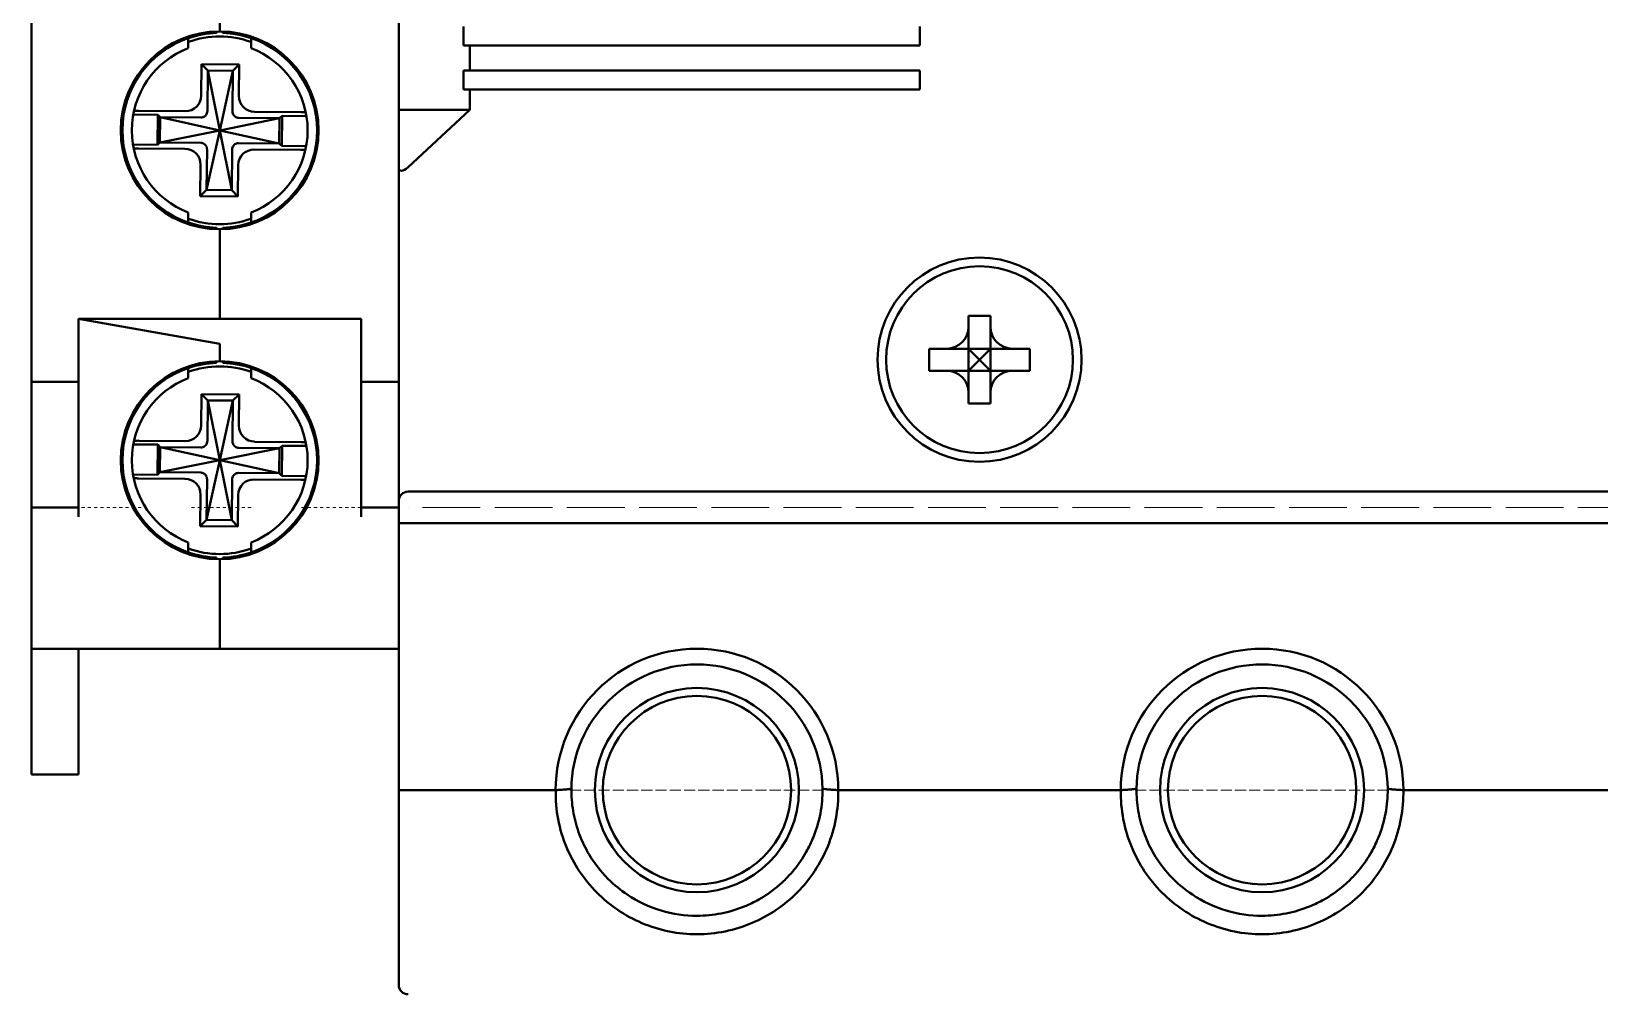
# Model space of a CAD drawing. Header units: inches. Extents: x 6934 to 18973, y 4254 to 7629.
# Drawn here: x 15725.29 to 15775.24, y 5394.48 to 5424.98 of the extents above; entities that cross this region are included whole.
import ezdxf

# ---------------------------------------------------------------- set-up
doc = ezdxf.new("R2010")
doc.units = ezdxf.units.IN
doc.header["$MEASUREMENT"] = 0
doc.linetypes.add('POWER SUPPLY CASE INLINER1$0$DASHED', pattern=[0.2067, 0.1654, -0.0413])
doc.layers.add('POWER SUPPLY CASE INLINER1$0$가려진 것(ISO)', color=2, linetype='POWER SUPPLY CASE INLINER1$0$DASHED', lineweight=18, true_color=0xffff00)
doc.layers.add('POWER SUPPLY CASE INLINER1$0$가시적인 것(ISO)', color=3, linetype='Continuous', lineweight=40, true_color=0x00ff00)

# ---------------------------------------------------------------- blocks, each defined once
blk = doc.blocks.new('POWER SUPPLY CASE INLINER1')
at = {"layer": 'POWER SUPPLY CASE INLINER1$0$가려진 것(ISO)', "ltscale": 0.476074}
for p, q in [((3920.387, 1155.832), (3918.387, 1155.832)), ((3923.887, 1155.832), (3921.887, 1155.832)), ((3927.387, 1155.832), (3925.387, 1155.832))]:
    blk.add_line(p, q, dxfattribs=at)
at = {"layer": 'POWER SUPPLY CASE INLINER1$0$가려진 것(ISO)', "ltscale": 11.127237}
blk.add_line((3984.087, 1155.832), (3928.887, 1155.832), dxfattribs=at)
at = {"layer": 'POWER SUPPLY CASE INLINER1$0$가려진 것(ISO)', "ltscale": 2.142674}
for p, q in [((3933.587, 1146.832), (3942.587, 1146.832)), ((3951.587, 1146.832), (3960.587, 1146.832))]:
    blk.add_line(p, q, dxfattribs=at)
at = {"layer": 'POWER SUPPLY CASE INLINER1$0$가시적인 것(ISO)'}
for p, q in [((3916.887, 1159.832), (3916.887, 1205.832)), ((3928.587, 1198.182), (3928.587, 1168.482)), ((3922.887, 1170.982), (3922.887, 1171.338)), ((3922.887, 1170.982), (3922.887, 1171.338)), ((3922.787, 1170.98), (3922.787, 1170.93)), ((3922.987, 1170.98), (3922.987, 1170.93)), ((3930.65, 1170.532), (3930.65, 1171.132)), ((3945.187, 1170.532), (3945.187, 1171.132)), ((3921.887, 1170.766), (3921.887, 1170.819)), ((3923.887, 1170.819), (3923.887, 1170.766)), ((3930.85, 1170.532), (3930.65, 1170.532)), ((3930.85, 1170.532), (3945.187, 1170.532)), ((3930.85, 1170.532), (3930.85, 1169.732)), ((3922.306, 1169.937), (3922.297, 1168.942)), ((3923.506, 1169.927), (3922.306, 1169.937)), ((3922.504, 1169.735), (3922.306, 1169.937)), ((3923.304, 1169.728), (3923.506, 1169.927)), ((3923.497, 1168.932), (3923.506, 1169.927)), ((3922.504, 1169.735), (3922.493, 1168.437)), ((3923.304, 1169.728), (3922.504, 1169.735)), ((3922.887, 1167.832), (3922.504, 1169.735)), ((3922.887, 1167.832), (3923.304, 1169.728)), ((3923.293, 1168.43), (3923.304, 1169.728)), ((3930.65, 1169.132), (3930.65, 1169.732)), ((3930.85, 1169.732), (3930.65, 1169.732)), ((3930.85, 1169.732), (3945.187, 1169.732)), ((3945.187, 1169.132), (3945.187, 1169.732)), ((3930.85, 1169.132), (3930.65, 1169.132)), ((3930.85, 1169.132), (3945.187, 1169.132)), ((3930.85, 1169.132), (3930.85, 1168.482)), ((3920.133, 1168.336), (3920.912, 1168.329)), ((3920.309, 1168.454), (3921.788, 1168.442)), ((3923.998, 1168.422), (3925.477, 1168.409)), ((3928.587, 1168.482), (3930.85, 1168.482)), ((3928.587, 1168.482), (3928.587, 1166.66)), ((3930.85, 1168.482), (3928.887, 1166.66)), ((3920.903, 1167.369), (3920.912, 1168.329)), ((3920.991, 1168.249), (3920.912, 1168.329)), ((3920.991, 1168.249), (3920.984, 1167.449)), ((3922.887, 1167.832), (3920.984, 1167.449)), ((3922.289, 1168.237), (3920.991, 1168.249)), ((3922.887, 1167.832), (3920.991, 1168.249)), ((3922.887, 1167.832), (3922.471, 1165.936)), ((3922.887, 1167.832), (3924.791, 1168.215)), ((3922.887, 1167.832), (3924.784, 1167.415)), ((3922.887, 1167.832), (3923.271, 1165.929)), ((3924.791, 1168.215), (3923.493, 1168.227)), ((3924.784, 1167.415), (3924.791, 1168.215)), ((3924.791, 1168.215), (3924.872, 1168.295)), ((3924.863, 1167.335), (3924.872, 1168.295)), ((3924.872, 1168.295), (3925.65, 1168.288)), ((3920.125, 1167.376), (3920.903, 1167.369)), ((3920.984, 1167.449), (3920.903, 1167.369)), ((3920.984, 1167.449), (3922.282, 1167.437)), ((3923.486, 1167.427), (3924.784, 1167.415)), ((3924.784, 1167.415), (3924.863, 1167.335)), ((3924.863, 1167.335), (3925.642, 1167.328)), ((3921.777, 1167.242), (3920.298, 1167.255)), ((3922.482, 1167.234), (3922.471, 1165.936)), ((3923.271, 1165.929), (3923.282, 1167.227)), ((3925.466, 1167.209), (3923.987, 1167.222)), ((3922.278, 1166.732), (3922.269, 1165.737)), ((3923.469, 1165.727), (3923.478, 1166.722)), ((3928.587, 1166.66), (3928.587, 1156.032)), ((3922.471, 1165.936), (3922.269, 1165.737)), ((3922.471, 1165.936), (3923.271, 1165.929)), ((3923.271, 1165.929), (3923.469, 1165.727)), ((3922.269, 1165.737), (3923.469, 1165.727)), ((3921.887, 1164.845), (3921.887, 1164.898)), ((3923.887, 1164.898), (3923.887, 1164.845)), ((3922.787, 1164.734), (3922.787, 1164.684)), ((3922.887, 1161.832), (3922.887, 1164.682)), ((3922.887, 1161.832), (3922.887, 1164.682)), ((3922.987, 1164.734), (3922.987, 1164.684)), ((3946.737, 1161.582), (3946.737, 1161.932)), ((3946.737, 1161.932), (3947.437, 1161.932)), ((3947.437, 1161.582), (3947.437, 1161.932)), ((3918.387, 1161.832), (3922.887, 1161.038)), ((3918.387, 1159.832), (3918.387, 1161.832)), ((3922.887, 1161.038), (3918.387, 1161.832)), ((3918.387, 1161.832), (3922.887, 1161.832)), ((3927.387, 1161.832), (3922.887, 1161.832)), ((3927.387, 1161.832), (3927.387, 1159.832)), ((3946.737, 1160.882), (3946.737, 1161.582)), ((3947.437, 1160.882), (3947.437, 1161.582)), ((3922.887, 1161.038), (3922.887, 1160.482)), ((3922.887, 1160.482), (3922.887, 1161.038)), ((3945.487, 1160.882), (3945.487, 1160.182)), ((3945.487, 1160.882), (3946.037, 1160.882)), ((3946.737, 1160.882), (3946.037, 1160.882)), ((3946.737, 1160.882), (3947.087, 1160.532)), ((3946.737, 1160.882), (3947.437, 1160.882)), ((3946.737, 1160.882), (3946.737, 1160.182)), ((3947.087, 1160.532), (3947.437, 1160.882)), ((3947.437, 1160.882), (3947.437, 1160.182)), ((3947.437, 1160.882), (3948.137, 1160.882)), ((3948.137, 1160.882), (3948.687, 1160.882)), ((3948.687, 1160.882), (3948.687, 1160.182)), ((3922.787, 1160.43), (3922.787, 1160.48)), ((3922.987, 1160.43), (3922.987, 1160.48)), ((3947.087, 1160.532), (3946.737, 1160.182)), ((3947.437, 1160.182), (3947.087, 1160.532)), ((3921.887, 1160.266), (3921.887, 1160.319)), ((3923.887, 1160.266), (3923.887, 1160.319)), ((3945.487, 1160.182), (3946.037, 1160.182)), ((3946.737, 1160.182), (3946.037, 1160.182)), ((3946.737, 1160.182), (3947.437, 1160.182)), ((3946.737, 1160.182), (3946.737, 1159.482)), ((3947.437, 1160.182), (3948.137, 1160.182)), ((3947.437, 1160.182), (3947.437, 1159.482)), ((3948.137, 1160.182), (3948.687, 1160.182)), ((3916.887, 1155.832), (3916.887, 1159.832)), ((3916.887, 1159.832), (3918.387, 1159.832)), ((3918.387, 1159.832), (3918.387, 1155.832)), ((3922.306, 1159.437), (3922.297, 1158.442)), ((3923.506, 1159.427), (3922.306, 1159.437)), ((3922.504, 1159.235), (3922.306, 1159.437)), ((3923.304, 1159.228), (3923.506, 1159.427)), ((3923.497, 1158.432), (3923.506, 1159.427)), ((3928.587, 1159.832), (3927.387, 1159.832)), ((3927.387, 1155.832), (3927.387, 1159.832)), ((3946.737, 1159.132), (3946.737, 1159.482)), ((3947.437, 1159.132), (3947.437, 1159.482)), ((3922.504, 1159.235), (3922.493, 1157.937)), ((3923.304, 1159.228), (3922.504, 1159.235)), ((3922.887, 1157.332), (3922.504, 1159.235)), ((3922.887, 1157.332), (3923.304, 1159.228)), ((3923.293, 1157.93), (3923.304, 1159.228)), ((3946.737, 1159.132), (3947.437, 1159.132)), ((3920.309, 1157.954), (3921.788, 1157.942)), ((3923.998, 1157.922), (3925.477, 1157.909)), ((3920.133, 1157.836), (3920.912, 1157.829)), ((3920.903, 1156.869), (3920.912, 1157.829)), ((3920.991, 1157.749), (3920.912, 1157.829)), ((3920.991, 1157.749), (3920.984, 1156.949)), ((3922.289, 1157.737), (3920.991, 1157.749)), ((3922.887, 1157.332), (3920.991, 1157.749)), ((3922.887, 1157.332), (3924.791, 1157.715)), ((3924.791, 1157.715), (3923.493, 1157.727)), ((3924.784, 1156.915), (3924.791, 1157.715)), ((3924.791, 1157.715), (3924.872, 1157.795)), ((3924.863, 1156.835), (3924.872, 1157.795)), ((3924.872, 1157.795), (3925.65, 1157.788)), ((3920.125, 1156.876), (3920.903, 1156.869)), ((3920.984, 1156.949), (3920.903, 1156.869)), ((3922.887, 1157.332), (3920.984, 1156.949)), ((3920.984, 1156.949), (3922.282, 1156.937)), ((3922.887, 1157.332), (3922.471, 1155.436)), ((3922.887, 1157.332), (3924.784, 1156.915)), ((3922.887, 1157.332), (3923.271, 1155.429)), ((3923.486, 1156.927), (3924.784, 1156.915)), ((3924.784, 1156.915), (3924.863, 1156.835)), ((3921.777, 1156.742), (3920.298, 1156.755)), ((3922.482, 1156.734), (3922.471, 1155.436)), ((3923.271, 1155.429), (3923.282, 1156.727)), ((3925.466, 1156.709), (3923.987, 1156.722)), ((3924.863, 1156.835), (3925.642, 1156.828)), ((3922.278, 1156.232), (3922.269, 1155.237)), ((3923.469, 1155.227), (3923.478, 1156.222)), ((3928.587, 1155.332), (3928.587, 1156.032)), ((3928.887, 1156.332), (3983.287, 1156.332)), ((3916.887, 1155.532), (3916.887, 1155.832)), ((3916.887, 1155.832), (3918.387, 1155.832)), ((3916.887, 1151.332), (3916.887, 1155.532)), ((3918.387, 1155.832), (3918.387, 1155.532)), ((3922.471, 1155.436), (3922.269, 1155.237)), ((3922.471, 1155.436), (3923.271, 1155.429)), ((3923.271, 1155.429), (3923.469, 1155.227)), ((3927.387, 1155.532), (3927.387, 1155.832)), ((3928.587, 1155.832), (3927.387, 1155.832)), ((3922.269, 1155.237), (3923.469, 1155.227)), ((3928.587, 1155.332), (3983.587, 1155.332)), ((3928.587, 1155.332), (3928.587, 1146.832)), ((3921.887, 1154.345), (3921.887, 1154.398)), ((3923.887, 1154.345), (3923.887, 1154.398)), ((3922.787, 1154.184), (3922.787, 1154.234)), ((3922.887, 1151.332), (3922.887, 1154.182)), ((3922.887, 1151.332), (3922.887, 1154.182)), ((3922.987, 1154.184), (3922.987, 1154.234)), ((3916.887, 1147.332), (3916.887, 1151.332)), ((3916.887, 1151.332), (3918.387, 1151.332)), ((3918.387, 1151.332), (3918.387, 1147.332)), ((3918.387, 1151.332), (3922.887, 1151.332)), ((3928.587, 1151.332), (3922.887, 1151.332)), ((3916.887, 1147.332), (3918.387, 1147.332)), ((3928.587, 1140.632), (3928.587, 1146.832)), ((3928.587, 1146.832), (3933.587, 1146.832)), ((3942.587, 1146.832), (3951.587, 1146.832)), ((3960.587, 1146.832), (3969.587, 1146.832))]:
    blk.add_line(p, q, dxfattribs=at)
for centre, radius in [((3947.087, 1160.532), 3.25), ((3947.087, 1160.532), 2.975), ((3938.087, 1146.832), 3.25), ((3956.087, 1146.832), 3.25), ((3938.087, 1146.832), 3), ((3956.087, 1146.832), 3)]:
    blk.add_circle(centre, radius, dxfattribs=at)
for centre, radius, start, end in [((3922.887, 1167.832), 3.15, 90, 270), ((3922.887, 1167.832), 3.1, 91.8486, 108.8191), ((3922.887, 1167.832), 3.15, 270, 90), ((3922.887, 1167.832), 3.1, 71.1809, 88.1514), ((3922.887, 1167.832), 3.1, 108.8191, 251.1809), ((3922.887, 1167.832), 2.8, 110.9248, 249.0752), ((3922.887, 1167.832), 2.986, 70.4332, 109.5668), ((3922.887, 1167.832), 3.1, 288.8191, 71.1809), ((3922.887, 1167.832), 2.8, 290.9248, 69.0752), ((3922.887, 1167.832), 2.986, 250.4332, 289.5668), ((3922.887, 1167.832), 3.1, 251.1809, 268.1514), ((3922.887, 1167.832), 3.1, 271.8486, 288.8191), ((3922.887, 1157.332), 3.15, 90, 270), ((3922.887, 1157.332), 3.1, 91.8486, 108.8191), ((3922.887, 1157.332), 3.15, 270, 90), ((3922.887, 1157.332), 3.1, 71.1809, 88.1514), ((3922.887, 1157.332), 3.1, 108.8191, 251.1809), ((3922.887, 1157.332), 2.8, 110.9248, 249.0752), ((3922.887, 1157.332), 2.986, 70.4332, 109.5668), ((3922.887, 1157.332), 3.1, 288.8191, 71.1809), ((3922.887, 1157.332), 2.8, 290.9248, 69.0752), ((3928.887, 1156.032), 0.3, 90, 180), ((3922.887, 1157.332), 2.986, 250.4332, 289.5668), ((3922.887, 1157.332), 3.1, 251.1809, 268.1514), ((3922.887, 1157.332), 3.1, 271.8486, 288.8191), ((3938.087, 1146.832), 4.5, 0, 180), ((3956.087, 1146.832), 4.5, 0, 180), ((3938.087, 1146.832), 4, 0.5574, 179.4428), ((3956.087, 1146.832), 4, 0.5574, 179.4428), ((3928.887, 1140.632), 0.3, 180, 270)]:
    blk.add_arc(centre, radius, start, end, dxfattribs=at)
for centre, major_axis, ratio, start_param, end_param in [((3921.759, 1168.98), (-0.389, 0.396), 0.939231, 2.387521, 3.895664), ((3924.036, 1168.961), (0.396, 0.389), 0.939231, 2.387521, 3.895664), ((3921.739, 1166.703), (-0.396, -0.389), 0.939231, 2.387521, 3.895664), ((3924.016, 1166.683), (0.389, -0.396), 0.939231, 2.387521, 3.895664), ((3928.887, 1166.939), (-0.26, -0.38), 0.39371, 5.760766, 7.331562), ((3945.993, 1161.627), (-0.542, 0.542), 0.941609, 2.386259, 3.896927), ((3948.182, 1161.627), (0.542, 0.542), 0.941609, 2.386259, 3.896927), ((3945.993, 1159.437), (-0.542, -0.542), 0.941609, 2.386259, 3.896927), ((3948.182, 1159.437), (0.542, -0.542), 0.941609, 2.386259, 3.896927), ((3921.759, 1158.48), (-0.389, 0.396), 0.939231, 2.387521, 3.895664), ((3924.036, 1158.461), (0.396, 0.389), 0.939231, 2.387521, 3.895664), ((3921.739, 1156.203), (-0.396, -0.389), 0.939231, 2.387521, 3.895664), ((3924.016, 1156.183), (0.389, -0.396), 0.939231, 2.387521, 3.895664)]:
    blk.add_ellipse(centre, major_axis=major_axis, ratio=ratio, start_param=start_param, end_param=end_param, dxfattribs=at)
for points in [[(3921.887, 1170.766), (3921.887, 1170.73), (3921.887, 1170.659), (3921.887, 1170.553), (3921.887, 1170.482), (3921.887, 1170.447)], [(3923.887, 1170.447), (3923.887, 1170.482), (3923.887, 1170.553), (3923.887, 1170.659), (3923.887, 1170.73), (3923.887, 1170.766)], [(3922.491, 1168.413), (3922.492, 1168.421), (3922.493, 1168.429), (3922.493, 1168.437)], [(3923.294, 1168.406), (3923.293, 1168.414), (3923.293, 1168.422), (3923.293, 1168.43)], [(3922.313, 1168.239), (3922.305, 1168.238), (3922.297, 1168.237), (3922.289, 1168.237)], [(3923.469, 1168.229), (3923.477, 1168.227), (3923.485, 1168.227), (3923.493, 1168.227)], [(3922.306, 1167.435), (3922.298, 1167.437), (3922.29, 1167.437), (3922.282, 1167.437)], [(3923.462, 1167.425), (3923.47, 1167.426), (3923.478, 1167.427), (3923.486, 1167.427)], [(3922.481, 1167.258), (3922.482, 1167.25), (3922.482, 1167.242), (3922.482, 1167.234)], [(3923.284, 1167.251), (3923.283, 1167.243), (3923.282, 1167.235), (3923.282, 1167.227)], [(3921.887, 1165.217), (3921.887, 1165.182), (3921.887, 1165.111), (3921.887, 1165.005), (3921.887, 1164.933), (3921.887, 1164.898)], [(3923.887, 1164.898), (3923.887, 1164.933), (3923.887, 1165.005), (3923.887, 1165.111), (3923.887, 1165.182), (3923.887, 1165.217)], [(3921.887, 1160.266), (3921.887, 1160.23), (3921.887, 1160.159), (3921.887, 1160.053), (3921.887, 1159.982), (3921.887, 1159.947)], [(3923.887, 1159.947), (3923.887, 1159.982), (3923.887, 1160.053), (3923.887, 1160.159), (3923.887, 1160.23), (3923.887, 1160.266)], [(3922.491, 1157.913), (3922.492, 1157.921), (3922.493, 1157.929), (3922.493, 1157.937)], [(3923.294, 1157.906), (3923.293, 1157.914), (3923.293, 1157.922), (3923.293, 1157.93)], [(3922.313, 1157.739), (3922.305, 1157.738), (3922.297, 1157.737), (3922.289, 1157.737)], [(3923.469, 1157.729), (3923.477, 1157.727), (3923.485, 1157.727), (3923.493, 1157.727)], [(3922.306, 1156.935), (3922.298, 1156.937), (3922.29, 1156.937), (3922.282, 1156.937)], [(3923.462, 1156.925), (3923.47, 1156.926), (3923.478, 1156.927), (3923.486, 1156.927)], [(3922.481, 1156.758), (3922.482, 1156.75), (3922.482, 1156.742), (3922.482, 1156.734)], [(3923.284, 1156.751), (3923.283, 1156.743), (3923.282, 1156.735), (3923.282, 1156.727)], [(3921.887, 1154.717), (3921.887, 1154.682), (3921.887, 1154.611), (3921.887, 1154.505), (3921.887, 1154.433), (3921.887, 1154.398)], [(3923.887, 1154.398), (3923.887, 1154.433), (3923.887, 1154.505), (3923.887, 1154.611), (3923.887, 1154.682), (3923.887, 1154.717)]]:
    blk.add_open_spline(points, degree=3, dxfattribs=at)
for points, knots in [([(3920.309, 1168.454), (3920.27, 1168.455), (3920.225, 1168.454), (3920.179, 1168.453), (3920.168, 1168.452), (3920.157, 1168.452)], [-0.04536887, -0.04536887, -0.04536887, -0.04536887, -0.03388591, -0.03388591, -0.03039823, -0.03039823, -0.03039823, -0.03039823]), ([(3922.313, 1168.239), (3922.315, 1168.239), (3922.318, 1168.239), (3922.34, 1168.243), (3922.36, 1168.25), (3922.398, 1168.27), (3922.416, 1168.283), (3922.445, 1168.311), (3922.458, 1168.329), (3922.479, 1168.366), (3922.486, 1168.387), (3922.49, 1168.409), (3922.491, 1168.411), (3922.491, 1168.413)], [0.01709808, 0.01709808, 0.01709808, 0.01709808, 0.01777381, 0.01777381, 0.02384946, 0.02384946, 0.02992512, 0.02992512, 0.03600078, 0.03600078, 0.04207644, 0.04207644, 0.04275217, 0.04275217, 0.04275217, 0.04275217]), ([(3923.294, 1168.406), (3923.294, 1168.404), (3923.295, 1168.402), (3923.298, 1168.38), (3923.305, 1168.359), (3923.325, 1168.321), (3923.338, 1168.303), (3923.367, 1168.274), (3923.384, 1168.261), (3923.422, 1168.24), (3923.443, 1168.233), (3923.464, 1168.229), (3923.466, 1168.229), (3923.469, 1168.229)], [-0.22101525, -0.22101525, -0.22101525, -0.22101525, -0.22033952, -0.22033952, -0.21426387, -0.21426387, -0.20818821, -0.20818821, -0.20211255, -0.20211255, -0.19603689, -0.19603689, -0.19536116, -0.19536116, -0.19536116, -0.19536116]), ([(3925.628, 1168.404), (3925.617, 1168.405), (3925.606, 1168.406), (3925.56, 1168.408), (3925.515, 1168.409), (3925.477, 1168.409)], [-0.14993013, -0.14993013, -0.14993013, -0.14993013, -0.14644246, -0.14644246, -0.1349595, -0.1349595, -0.1349595, -0.1349595]), ([(3922.481, 1167.258), (3922.481, 1167.26), (3922.48, 1167.262), (3922.477, 1167.284), (3922.47, 1167.305), (3922.45, 1167.343), (3922.437, 1167.361), (3922.408, 1167.389), (3922.391, 1167.403), (3922.353, 1167.424), (3922.332, 1167.431), (3922.311, 1167.435), (3922.308, 1167.435), (3922.306, 1167.435)], [-0.22101525, -0.22101525, -0.22101525, -0.22101525, -0.22033952, -0.22033952, -0.21426387, -0.21426387, -0.20818821, -0.20818821, -0.20211255, -0.20211255, -0.19603689, -0.19603689, -0.19536116, -0.19536116, -0.19536116, -0.19536116]), ([(3923.462, 1167.425), (3923.459, 1167.425), (3923.457, 1167.425), (3923.435, 1167.421), (3923.415, 1167.414), (3923.377, 1167.394), (3923.359, 1167.381), (3923.33, 1167.353), (3923.317, 1167.335), (3923.296, 1167.297), (3923.289, 1167.277), (3923.285, 1167.255), (3923.284, 1167.253), (3923.284, 1167.251)], [0.01709808, 0.01709808, 0.01709808, 0.01709808, 0.01777381, 0.01777381, 0.02384946, 0.02384946, 0.02992512, 0.02992512, 0.03600078, 0.03600078, 0.04207644, 0.04207644, 0.04275217, 0.04275217, 0.04275217, 0.04275217]), ([(3920.147, 1167.26), (3920.158, 1167.259), (3920.169, 1167.258), (3920.215, 1167.256), (3920.26, 1167.255), (3920.298, 1167.255)], [-0.14993013, -0.14993013, -0.14993013, -0.14993013, -0.14644246, -0.14644246, -0.1349595, -0.1349595, -0.1349595, -0.1349595]), ([(3925.466, 1167.209), (3925.504, 1167.209), (3925.55, 1167.21), (3925.596, 1167.211), (3925.607, 1167.211), (3925.618, 1167.212)], [-0.04536887, -0.04536887, -0.04536887, -0.04536887, -0.03388591, -0.03388591, -0.03039823, -0.03039823, -0.03039823, -0.03039823]), ([(3920.309, 1157.954), (3920.27, 1157.955), (3920.225, 1157.954), (3920.179, 1157.953), (3920.168, 1157.952), (3920.157, 1157.952)], [-0.04536887, -0.04536887, -0.04536887, -0.04536887, -0.03388591, -0.03388591, -0.03039823, -0.03039823, -0.03039823, -0.03039823]), ([(3922.313, 1157.739), (3922.315, 1157.739), (3922.318, 1157.739), (3922.34, 1157.743), (3922.36, 1157.75), (3922.398, 1157.77), (3922.416, 1157.783), (3922.445, 1157.811), (3922.458, 1157.829), (3922.479, 1157.866), (3922.486, 1157.887), (3922.49, 1157.909), (3922.491, 1157.911), (3922.491, 1157.913)], [0.01709808, 0.01709808, 0.01709808, 0.01709808, 0.01777381, 0.01777381, 0.02384946, 0.02384946, 0.02992512, 0.02992512, 0.03600078, 0.03600078, 0.04207644, 0.04207644, 0.04275217, 0.04275217, 0.04275217, 0.04275217]), ([(3923.294, 1157.906), (3923.294, 1157.904), (3923.295, 1157.902), (3923.298, 1157.88), (3923.305, 1157.859), (3923.325, 1157.821), (3923.338, 1157.803), (3923.367, 1157.774), (3923.384, 1157.761), (3923.422, 1157.74), (3923.443, 1157.733), (3923.464, 1157.729), (3923.466, 1157.729), (3923.469, 1157.729)], [-0.22101525, -0.22101525, -0.22101525, -0.22101525, -0.22033952, -0.22033952, -0.21426387, -0.21426387, -0.20818821, -0.20818821, -0.20211255, -0.20211255, -0.19603689, -0.19603689, -0.19536116, -0.19536116, -0.19536116, -0.19536116]), ([(3925.628, 1157.904), (3925.617, 1157.905), (3925.606, 1157.906), (3925.56, 1157.908), (3925.515, 1157.909), (3925.477, 1157.909)], [-0.14993013, -0.14993013, -0.14993013, -0.14993013, -0.14644246, -0.14644246, -0.1349595, -0.1349595, -0.1349595, -0.1349595]), ([(3922.481, 1156.758), (3922.481, 1156.76), (3922.48, 1156.762), (3922.477, 1156.784), (3922.47, 1156.805), (3922.45, 1156.843), (3922.437, 1156.861), (3922.408, 1156.889), (3922.391, 1156.903), (3922.353, 1156.924), (3922.332, 1156.931), (3922.311, 1156.935), (3922.308, 1156.935), (3922.306, 1156.935)], [-0.22101525, -0.22101525, -0.22101525, -0.22101525, -0.22033952, -0.22033952, -0.21426387, -0.21426387, -0.20818821, -0.20818821, -0.20211255, -0.20211255, -0.19603689, -0.19603689, -0.19536116, -0.19536116, -0.19536116, -0.19536116]), ([(3923.462, 1156.925), (3923.459, 1156.925), (3923.457, 1156.925), (3923.435, 1156.921), (3923.415, 1156.914), (3923.377, 1156.894), (3923.359, 1156.881), (3923.33, 1156.853), (3923.317, 1156.835), (3923.296, 1156.797), (3923.289, 1156.777), (3923.285, 1156.755), (3923.284, 1156.753), (3923.284, 1156.751)], [0.01709808, 0.01709808, 0.01709808, 0.01709808, 0.01777381, 0.01777381, 0.02384946, 0.02384946, 0.02992512, 0.02992512, 0.03600078, 0.03600078, 0.04207644, 0.04207644, 0.04275217, 0.04275217, 0.04275217, 0.04275217]), ([(3920.147, 1156.76), (3920.158, 1156.759), (3920.169, 1156.758), (3920.215, 1156.756), (3920.26, 1156.755), (3920.298, 1156.755)], [-0.14993013, -0.14993013, -0.14993013, -0.14993013, -0.14644246, -0.14644246, -0.1349595, -0.1349595, -0.1349595, -0.1349595]), ([(3925.466, 1156.709), (3925.504, 1156.709), (3925.55, 1156.71), (3925.596, 1156.711), (3925.607, 1156.711), (3925.618, 1156.712)], [-0.04536887, -0.04536887, -0.04536887, -0.04536887, -0.03388591, -0.03388591, -0.03039823, -0.03039823, -0.03039823, -0.03039823]), ([(3933.588, 1146.832), (3933.644, 1146.836), (3933.756, 1146.839), (3933.923, 1146.856), (3934.033, 1146.866), (3934.088, 1146.871)], [0.0000082, 0.0000082, 0.0000082, 0.0000082, 0.3333333, 0.6666667, 0.9999891, 0.9999891, 0.9999891, 0.9999891]), ([(3934.088, 1146.871), (3934.085, 1146.637), (3934.104, 1146.403), (3934.181, 1145.942), (3934.239, 1145.715), (3934.473, 1145.057), (3934.704, 1144.647), (3935.085, 1144.186), (3935.172, 1144.09), (3935.448, 1143.815), (3935.65, 1143.65), (3936.198, 1143.284), (3936.563, 1143.112), (3937.317, 1142.888), (3937.702, 1142.832), (3938.087, 1142.832)], [-0.6385709, -0.6385709, -0.6385709, -0.6385709, -0.567071, -0.567071, -0.4959398, -0.4959398, -0.3540676, -0.3540676, -0.3148222, -0.3148222, -0.2362686, -0.2362686, -0.1157941, -0.1157941, -0.0000163, -0.0000163, -0.0000163, -0.0000163]), ([(3938.087, 1142.832), (3938.345, 1142.832), (3938.602, 1142.857), (3939.109, 1142.956), (3939.356, 1143.03), (3939.755, 1143.192), (3939.91, 1143.267), (3940.26, 1143.465), (3940.45, 1143.596), (3940.728, 1143.824), (3940.824, 1143.911), (3941.008, 1144.095), (3941.095, 1144.192), (3941.325, 1144.471), (3941.457, 1144.663), (3941.656, 1145.017), (3941.732, 1145.175), (3941.896, 1145.58), (3941.969, 1145.833), (3942.067, 1146.348), (3942.09, 1146.609), (3942.087, 1146.871)], [-0.6388449, -0.6388449, -0.6388449, -0.6388449, -0.5615111, -0.5615111, -0.4839827, -0.4839827, -0.4321302, -0.4321302, -0.3626563, -0.3626563, -0.3233942, -0.3233942, -0.2839658, -0.2839658, -0.2134173, -0.2134173, -0.1601958, -0.1601958, -0.0800794, -0.0800794, -0.0000049, -0.0000049, -0.0000049, -0.0000049]), ([(3942.087, 1146.871), (3942.142, 1146.866), (3942.252, 1146.856), (3942.419, 1146.839), (3942.531, 1146.836), (3942.587, 1146.832)], [0.0000107, 0.0000107, 0.0000107, 0.0000107, 0.3333333, 0.6666667, 0.9999943, 0.9999943, 0.9999943, 0.9999943]), ([(3951.588, 1146.832), (3951.644, 1146.836), (3951.756, 1146.839), (3951.923, 1146.856), (3952.033, 1146.866), (3952.088, 1146.871)], [0.0000082, 0.0000082, 0.0000082, 0.0000082, 0.3333333, 0.6666667, 0.9999891, 0.9999891, 0.9999891, 0.9999891]), ([(3952.088, 1146.871), (3952.085, 1146.637), (3952.104, 1146.403), (3952.181, 1145.942), (3952.239, 1145.715), (3952.473, 1145.057), (3952.704, 1144.647), (3953.085, 1144.186), (3953.172, 1144.09), (3953.448, 1143.815), (3953.65, 1143.65), (3954.198, 1143.284), (3954.563, 1143.112), (3955.317, 1142.888), (3955.702, 1142.832), (3956.087, 1142.832)], [-0.63857, -0.63857, -0.63857, -0.63857, -0.5670702, -0.5670702, -0.4959389, -0.4959389, -0.3540667, -0.3540667, -0.3148214, -0.3148214, -0.2362678, -0.2362678, -0.1157937, -0.1157937, -0.0000154, -0.0000154, -0.0000154, -0.0000154]), ([(3956.087, 1142.832), (3956.345, 1142.832), (3956.602, 1142.857), (3957.109, 1142.956), (3957.356, 1143.03), (3957.755, 1143.192), (3957.91, 1143.267), (3958.26, 1143.465), (3958.45, 1143.596), (3958.728, 1143.824), (3958.824, 1143.911), (3959.008, 1144.095), (3959.095, 1144.192), (3959.325, 1144.471), (3959.457, 1144.663), (3959.656, 1145.017), (3959.732, 1145.175), (3959.896, 1145.58), (3959.969, 1145.833), (3960.067, 1146.348), (3960.09, 1146.609), (3960.087, 1146.871)], [-0.6388449, -0.6388449, -0.6388449, -0.6388449, -0.5615121, -0.5615121, -0.4839833, -0.4839833, -0.4321306, -0.4321306, -0.3626563, -0.3626563, -0.3233942, -0.3233942, -0.2839658, -0.2839658, -0.2134173, -0.2134173, -0.1601958, -0.1601958, -0.0800794, -0.0800794, -0.0000049, -0.0000049, -0.0000049, -0.0000049]), ([(3960.087, 1146.871), (3960.142, 1146.866), (3960.252, 1146.856), (3960.419, 1146.839), (3960.531, 1146.836), (3960.587, 1146.832)], [0.0000107, 0.0000107, 0.0000107, 0.0000107, 0.3333333, 0.6666667, 0.9999943, 0.9999943, 0.9999943, 0.9999943]), ([(3933.588, 1146.832), (3933.582, 1146.52), (3933.609, 1146.208), (3933.725, 1145.597), (3933.815, 1145.298), (3934.159, 1144.475), (3934.485, 1143.986), (3935.306, 1143.16), (3935.794, 1142.829), (3936.615, 1142.482), (3936.907, 1142.392), (3937.496, 1142.274), (3937.792, 1142.245), (3938.087, 1142.245)], [0.0000644, 0.0000644, 0.0000644, 0.0000644, 0.0951795, 0.0951795, 0.1899794, 0.1899794, 0.3672987, 0.3672987, 0.5442291, 0.5442291, 0.6366703, 0.6366703, 0.7264459, 0.7264459, 0.7264459, 0.7264459]), ([(3938.087, 1142.245), (3938.389, 1142.245), (3938.69, 1142.275), (3939.28, 1142.396), (3939.569, 1142.485), (3940.386, 1142.832), (3940.873, 1143.163), (3941.701, 1143.998), (3942.028, 1144.494), (3942.368, 1145.324), (3942.455, 1145.618), (3942.567, 1146.22), (3942.593, 1146.526), (3942.587, 1146.832)], [0.0000171, 0.0000171, 0.0000171, 0.0000171, 0.0905045, 0.0905045, 0.1813819, 0.1813819, 0.3586453, 0.3586453, 0.5384374, 0.5384374, 0.6319629, 0.6319629, 0.7250417, 0.7250417, 0.7250417, 0.7250417]), ([(3951.588, 1146.832), (3951.582, 1146.52), (3951.609, 1146.208), (3951.725, 1145.597), (3951.815, 1145.298), (3952.159, 1144.475), (3952.485, 1143.986), (3953.306, 1143.16), (3953.794, 1142.829), (3954.615, 1142.482), (3954.907, 1142.392), (3955.496, 1142.274), (3955.792, 1142.245), (3956.087, 1142.245)], [0.0000644, 0.0000644, 0.0000644, 0.0000644, 0.0951795, 0.0951795, 0.1899794, 0.1899794, 0.3672987, 0.3672987, 0.5442291, 0.5442291, 0.6366703, 0.6366703, 0.7264459, 0.7264459, 0.7264459, 0.7264459]), ([(3956.087, 1142.245), (3956.389, 1142.245), (3956.69, 1142.275), (3957.28, 1142.396), (3957.569, 1142.485), (3958.386, 1142.832), (3958.873, 1143.163), (3959.701, 1143.998), (3960.028, 1144.494), (3960.368, 1145.324), (3960.455, 1145.618), (3960.567, 1146.22), (3960.593, 1146.526), (3960.587, 1146.832)], [0.0000171, 0.0000171, 0.0000171, 0.0000171, 0.0905045, 0.0905045, 0.1813819, 0.1813819, 0.3586453, 0.3586453, 0.5384374, 0.5384374, 0.6319629, 0.6319629, 0.7250417, 0.7250417, 0.7250417, 0.7250417])]:
    blk.add_open_spline(points, degree=3, knots=knots, dxfattribs=at)

msp = doc.modelspace()

# ---------------------------------------------------------------- block references
msp.add_blockref('POWER SUPPLY CASE INLINER1', (11808.399, 4254.001))

doc.saveas('drawing.dxf')
